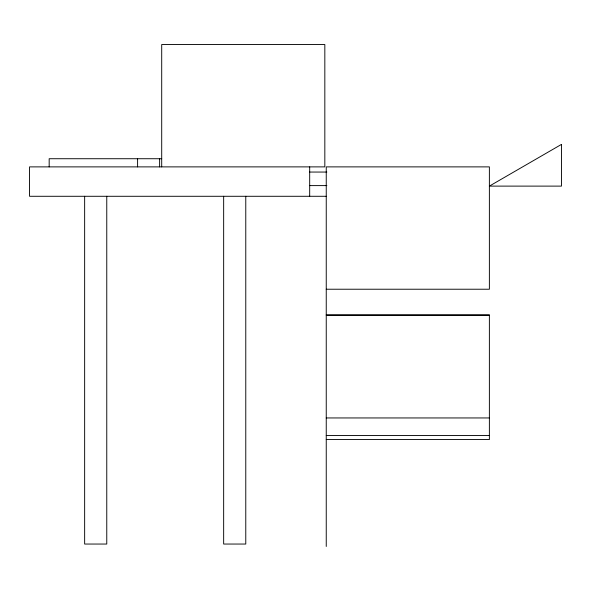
<?xml version="1.0" encoding="UTF-8"?>
<svg xmlns="http://www.w3.org/2000/svg" width="591" height="591" viewBox="0 0 591 591"><rect width="100%" height="100%" fill="white"/><g stroke="black" fill="none" stroke-linecap="round" stroke-linejoin="round"><path stroke-width="0.89" d="M161.705 158.728L49.171 158.728L49.171 166.884M309.684 172.055L326.86 172.055M309.684 185.604L326.86 185.604M326.247 196.286L29.55 196.286L29.55 166.884L324.828 166.884L324.828 44.539L161.705 44.539L161.705 166.884M326.247 289.228L489.378 289.228L489.378 166.884L326.247 166.884L326.247 546.461M326.247 314.7L489.378 314.7L489.378 439.549L326.247 439.549M326.247 315.528L489.378 315.528M326.247 417.948L489.378 417.948M326.247 435.456L489.378 435.456M309.684 166.884L309.684 196.286M245.775 196.286L245.775 544.045L223.657 544.045L223.657 196.286M159.622 158.728L159.622 166.884M137.592 158.728L137.592 166.884M106.764 196.286L106.764 544.045L84.646 544.045L84.646 196.286M561.45 144.411L489.378 186.113L561.45 186.113L561.45 144.411"/></g></svg>
